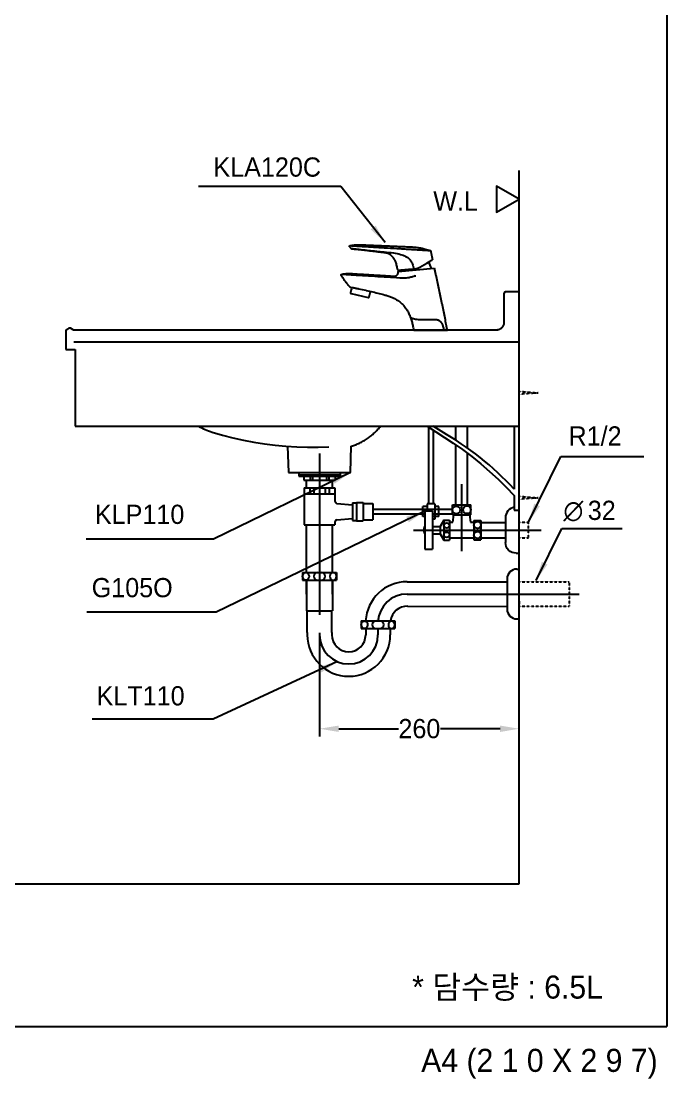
# Model space of a CAD drawing. Header units: millimetres. Extents: x 172273 to 179053, y 3729 to 6845.
# Drawn here: x 173592 to 174433, y 3741 to 5117 of the extents above; entities that cross this region are included whole.
import ezdxf
from ezdxf.enums import TextEntityAlignment as Align
from ezdxf.lldxf.tags import DXFTag

# ---------------------------------------------------------------- set-up
doc = ezdxf.new("R2010")
doc.units = ezdxf.units.MM
doc.header["$LTSCALE"] = 0.5
doc.header["$MEASUREMENT"] = 0
doc.linetypes.add('DASHED2', pattern=[0.375, 0.25, -0.125])
for name, color, linetype in [('TEXT', 7, 'Continuous'), ('내부선 및 부속', 4, 'Continuous'), ('도각라인', 7, 'Continuous'), ('외형선', 3, 'Continuous'), ('점선', 6, 'DASHED2'), ('중심선', 1, 'DASHED'), ('치수선', 7, 'Continuous')]:
    doc.layers.add(name, color=color, linetype=linetype)
doc.styles.add('140911', font='HBATANG.TTF')
doc.styles.add('____', font='')
doc.styles.add('타이틀', font='H2GTRM.TTF', dxfattribs={"height": 25})
doc.styles.get('____').set_extended_font_data('굴림')
tags = doc.linetypes.add('DASHDOT', pattern=[70, 31, -13, 13, -13]).pattern_tags.tags
tags[10:11] = [DXFTag(74, 4), DXFTag(75, 0), DXFTag(340, '0'), DXFTag(46, 0.0), DXFTag(50, 0.0), DXFTag(44, 0.0), DXFTag(45, 0.0)]
tags[8:9] = [DXFTag(74, 4), DXFTag(75, 0), DXFTag(340, '0'), DXFTag(46, 0.0), DXFTag(50, 0.0), DXFTag(44, 0.0), DXFTag(45, 0.0)]
tags[6:7] = [DXFTag(74, 4), DXFTag(75, 0), DXFTag(340, '0'), DXFTag(46, 0.0), DXFTag(50, 0.0), DXFTag(44, 0.0), DXFTag(45, 0.0)]
tags[4:5] = [DXFTag(74, 4), DXFTag(75, 0), DXFTag(340, '0'), DXFTag(46, 0.0), DXFTag(50, 0.0), DXFTag(44, 0.0), DXFTag(45, 0.0)]
tags = doc.linetypes.add('DASHED', pattern=[25.72, 12.86, -12.86]).pattern_tags.tags
tags[6:7] = [DXFTag(74, 4), DXFTag(75, 0), DXFTag(340, '0'), DXFTag(46, 0.0), DXFTag(50, 0.0), DXFTag(44, 0.0), DXFTag(45, 0.0)]
tags[4:5] = [DXFTag(74, 4), DXFTag(75, 0), DXFTag(340, '0'), DXFTag(46, 0.0), DXFTag(50, 0.0), DXFTag(44, 0.0), DXFTag(45, 0.0)]
doc.dimstyles.new('MSADIM', dxfattribs={"dimtxt": 35, "dimasz": 25, "dimexe": 10, "dimexo": 7.5, "dimgap": 0.09, "dimtad": 0, "dimtoh": 1, "dimdec": 0, "dimzin": 1, "dimdsep": 46, "dimtxsty": '____', "dimcen": 11.25, "dimadec": 0, "dimazin": 0, "dimtfac": 1, "dimtdec": 4, "dimtix": 1, "dimtmove": 0, "dimatfit": 3, "dimfxl": 1, "dimtolj": 1, "dimtzin": 1, "dimarcsym": 0})

# ---------------------------------------------------------------- blocks, each defined once
blk = doc.blocks.new('*D1')
at = {"layer": 'Defpoints', "color": 0, "transparency": 16777216}
for p in [(173980.6, 4328.9), (174240.6, 4196.7), (174240.6, 4196.7)]:
    blk.add_point(p, dxfattribs=at)
at = {"layer": '치수선', "color": 0, "lineweight": -2, "transparency": 16777216}
for p, q in [((173980.6, 4321.4), (173980.6, 4186.7)), ((174005.6, 4196.7), (174083.2, 4196.7)), ((174215.6, 4196.7), (174138, 4196.7)), ((174240.6, 4204.2), (174240.6, 4206.7))]:
    blk.add_line(p, q, dxfattribs=at)
at = {"layer": '치수선', "color": 0, "transparency": 16777216}
for points in [[(174005.6, 4200.8), (174005.6, 4192.5), (173980.6, 4196.7)], [(174215.6, 4200.8), (174215.6, 4192.5), (174240.6, 4196.7)]]:
    blk.add_solid(points, dxfattribs=at)
at = {"layer": '치수선', "color": 0, "transparency": 16777216, "insert": (174110.6, 4196.7), "char_height": 25, "attachment_point": 5, "style": '____'}
blk.add_mtext('\\A1;260', dxfattribs=at)

msp = doc.modelspace()

# ---------------------------------------------------------------- linework, layer by layer
at = {"layer": '내부선 및 부속', "linetype": 'Continuous'}
for p, q in [((174125.1, 4818.2), (174125.4, 4817)), ((174082.9, 4791.3), (174130, 4795.4)), ((174021.7, 4762.8), (174044.1, 4757.5)), ((174041.2, 4766.5), (174031.6, 4768.4)), ((174045.3, 4758.2), (174046.9, 4765.3)), ((174122.6, 4588.8), (174122.6, 4489)), ((174128.6, 4585), (174128.6, 4489)), ((174158.1, 4572), (174158.1, 4590)), ((174173.1, 4561.7), (174173.1, 4590)), ((174158.1, 4487.8), (174158.1, 4566)), ((174173.1, 4487.8), (174173.1, 4555.2)), ((173953.6, 4530), (173953.6, 4525)), ((173953.6, 4527), (174007.6, 4527)), ((173953.6, 4525), (174007.6, 4525)), ((173960.1, 4525), (173960.1, 4520)), ((173968.6, 4525), (173968.6, 4520)), ((173971.6, 4525), (173971.6, 4520)), ((173989.6, 4525), (173989.6, 4520)), ((173992.6, 4525), (173992.6, 4520)), ((174001.1, 4525), (174001.1, 4520)), ((174007.6, 4530), (174007.6, 4525)), ((173960.1, 4520), (174001.1, 4520)), ((173963.6, 4510), (173963.6, 4520)), ((173997.6, 4510), (173997.6, 4520)), ((173960.6, 4510), (173960.6, 4462)), ((173960.6, 4510), (174000.6, 4510)), ((173960.6, 4502), (174000.6, 4502)), ((173968.1, 4510), (173968.1, 4502)), ((173973.1, 4510), (173973.1, 4502)), ((173988.1, 4510), (173988.1, 4502)), ((173993.1, 4510), (173993.1, 4502)), ((174000.6, 4510), (174000.6, 4492.8)), ((174003.3, 4489.8), (174023.6, 4488)), ((174023.6, 4490.5), (174023.6, 4467.5)), ((174023.6, 4490.5), (174028.6, 4490.5)), ((174028.6, 4491), (174028.6, 4467)), ((174028.6, 4491), (174037.6, 4491)), ((174037.6, 4491), (174037.6, 4467)), ((174037.6, 4489.8), (174050.1, 4489.8)), ((174050.1, 4489.8), (174050.1, 4468.3)), ((174115.1, 4472.5), (174115.1, 4485.5)), ((174120.6, 4485.5), (174115.1, 4485.5)), ((174130.6, 4489), (174120.6, 4489)), ((174120.6, 4489), (174120.6, 4480)), ((174130.6, 4489), (174130.6, 4469)), ((174136.1, 4485.5), (174130.6, 4485.5)), ((174136.1, 4472.6), (174136.1, 4485.5)), ((174153.6, 4487.8), (174177.6, 4487.8)), ((174153.6, 4474.8), (174153.6, 4487.8)), ((174177.6, 4474.8), (174177.6, 4487.8)), ((174003.3, 4468.2), (174023.6, 4470)), ((174050.1, 4482), (174102.6, 4482)), ((174050.1, 4476), (174101.2, 4476)), ((174101.2, 4476), (174117.6, 4476)), ((174102.6, 4482), (174153.6, 4482)), ((174117.6, 4472.5), (174115.1, 4472.5)), ((174117.6, 4480), (174117.6, 4430)), ((174117.6, 4480), (174127.6, 4480)), ((174127.6, 4480), (174127.6, 4430)), ((174127.6, 4476), (174153.6, 4476)), ((174136.1, 4472.6), (174127.6, 4472.5)), ((174153.6, 4474.8), (174177.6, 4474.8)), ((174154.1, 4465.3), (174155.6, 4474.8)), ((174175.6, 4474.8), (174177.1, 4465.3)), ((174222.6, 4471), (174222.6, 4439)), ((173960.6, 4462), (174000.6, 4462)), ((173963.6, 4399.9), (173963.6, 4462)), ((173997.6, 4399.9), (173997.6, 4462)), ((174000.6, 4465.3), (174000.6, 4462)), ((174023.6, 4467.5), (174028.6, 4467.5)), ((174028.6, 4467), (174032.6, 4467)), ((174028.6, 4467), (174037.6, 4467)), ((174037.6, 4468.3), (174050.1, 4468.3)), ((174130.6, 4469), (174127.6, 4469)), ((174127.6, 4459.8), (174137.6, 4459.8)), ((174142.6, 4468), (174137.6, 4459.8)), ((174137.6, 4459.8), (174137.6, 4450.3)), ((174142.6, 4468), (174142.6, 4442)), ((174142.6, 4468), (174149.6, 4468)), ((174149.6, 4468), (174149.6, 4442)), ((174149.6, 4465.3), (174154.1, 4465.3)), ((174177.1, 4465.3), (174181.6, 4465.3)), ((174181.6, 4467.5), (174181.6, 4442.5)), ((174181.6, 4467.5), (174190.6, 4467.5)), ((174190.6, 4467.5), (174190.6, 4442.5)), ((174190.6, 4465), (174222.6, 4465)), ((174127.6, 4450.3), (174137.6, 4450.3)), ((174137.6, 4450.3), (174142.6, 4442)), ((174149.6, 4444.8), (174181.6, 4444.8)), ((174181.6, 4442.5), (174190.6, 4442.5)), ((174190.6, 4444.8), (174222.6, 4444.8)), ((174117.6, 4430), (174127.6, 4430)), ((174142.6, 4442), (174149.6, 4442)), ((174236.6, 4425), (174240.6, 4425)), ((174237.6, 4404.4), (174240.6, 4404.4)), ((173958.6, 4399.9), (174002.6, 4399.9)), ((173958.6, 4399.9), (173958.6, 4389.9)), ((173958.6, 4389.9), (174002.6, 4389.9)), ((173963.6, 4371.9), (173963.6, 4389.9)), ((173963.6, 4389.9), (173963.6, 4349.9)), ((173997.6, 4371.9), (173997.6, 4389.9)), ((173997.6, 4389.9), (173997.6, 4349.9)), ((174002.6, 4399.9), (174002.6, 4389.9)), ((174094.6, 4387.9), (174224.6, 4387.9)), ((174224.6, 4391.4), (174224.6, 4355.9)), ((174240.6, 4362.4), (174240.6, 4358.9)), ((173963.6, 4349.9), (173997.6, 4349.9)), ((173964.7, 4321.9), (173964.7, 4349.9)), ((173996.7, 4321.9), (173996.7, 4349.9)), ((174095.6, 4355.8), (174224.6, 4355.9)), ((174224.6, 4355.9), (174224.6, 4352.4)), ((174034.7, 4336.9), (174078.7, 4336.9)), ((174034.7, 4336.9), (174034.7, 4326.9)), ((174078.7, 4336.9), (174078.7, 4326.9)), ((174237.6, 4339.4), (174240.6, 4339.4)), ((173964.7, 4321.9), (173964.7, 4318.9)), ((173996.7, 4321.9), (173996.7, 4318.9)), ((174034.7, 4326.9), (174078.7, 4326.9)), ((174040.7, 4326.9), (174040.7, 4318.9)), ((174072.7, 4326.9), (174072.7, 4318.9))]:
    msp.add_line(p, q, dxfattribs=at)
for points in [[(174103.2, 4715), (174147.1, 4715)], [(173823.1, 4590), (173825.3, 4588.9), (173827.4, 4587.9), (173829.6, 4586.8), (173831.9, 4585.9), (173834.1, 4585), (173836.4, 4584.1), (173838.6, 4583.2), (173840.9, 4582.5)], [(173840.9, 4582.5), (173854.4, 4578.5), (173867.9, 4575), (173881.6, 4572), (173895.3, 4569.4), (173909.2, 4567.2), (173923, 4565.5), (173937, 4564.2), (173951, 4563.3), (173964.9, 4562.9), (173978.9, 4562.9), (173992.9, 4563.4)], [(174022, 4564), (174023.4, 4564.4), (174024.8, 4564.9), (174026.1, 4565.4), (174027.5, 4565.9), (174028.8, 4566.4), (174030.2, 4567), (174031.5, 4567.6), (174032.8, 4568.2), (174034.1, 4568.9), (174035.4, 4569.5), (174036.7, 4570.2), (174038, 4571), (174039.3, 4571.7), (174040.5, 4572.5), (174041.8, 4573.3), (174043, 4574.1), (174044.2, 4574.9), (174045.4, 4575.8), (174046.6, 4576.7), (174047.7, 4577.6), (174048.8, 4578.5), (174050, 4579.5), (174051.1, 4580.5), (174052.1, 4581.4), (174053.2, 4582.5), (174054.2, 4583.5), (174055.2, 4584.5), (174056.2, 4585.6), (174057.2, 4586.7), (174058.2, 4587.8), (174059.1, 4588.9), (174060, 4590)], [(174120.8, 4590), (174154.6, 4568.1), (174166.9, 4559.6), (174178.9, 4550.6), (174190.6, 4541.2), (174202, 4531.4), (174213, 4521.2), (174223.7, 4510.7), (174234, 4499.8)], [(174234, 4508.4), (174228.8, 4513.8), (174223.5, 4519.2), (174218, 4524.4), (174212.5, 4529.6), (174206.9, 4534.7), (174201.2, 4539.7), (174195.4, 4544.5), (174189.5, 4549.3), (174183.5, 4554), (174177.5, 4558.5), (174171.3, 4562.9), (174165.1, 4567.3), (174158.8, 4571.5), (174152.5, 4575.6), (174146, 4579.5), (174128.4, 4590)], [(174234, 4590), (174234, 4508.4)], [(173939.1, 4564), (173940.1, 4530)], [(174021.1, 4530), (174022, 4564)], [(173940.1, 4530), (174021.1, 4530)], [(174234, 4499.8), (174234, 4481.1)], [(174234, 4481.1), (174240.6, 4481.1)]]:
    msp.add_lwpolyline(points, dxfattribs=at)
at = {"layer": '내부선 및 부속', "linetype": 'Continuous', "flags": 128}
for points in [[(174236.6, 4425, -0.414214), (174222.6, 4439)], [(173962.8, 4389.9, -0.859727), (173962.8, 4399.8)], [(173962.8, 4399.8, -0.859727), (173962.8, 4389.9)], [(174039, 4326.9, -0.859727), (174039, 4336.8)], [(174039, 4336.8, -0.859727), (174039, 4326.9)]]:
    msp.add_lwpolyline(points, format="xyb", dxfattribs=at)
at = {"layer": '내부선 및 부속', "linetype": 'Continuous'}
for centre, radius in [((174158.6, 4481.2), 5), ((174172.6, 4481.4), 5), ((174146.1, 4461), 3.5), ((174186.1, 4461.5), 4.5), ((174146.1, 4449), 3.5), ((174186.1, 4448.5), 4.5)]:
    msp.add_circle(centre, radius, dxfattribs=at)
for centre, radius, start, end in [((174025, 4826.3), 5.95, 209.02, 247.7126), ((174099.3, 4787.9), 28, 14.996, 33.907), ((174114.4, 4789.2), 28, 171.6463, 175.004), ((174021.9, 4763.8), 1, 166.6114, 256.6114), ((174044.3, 4758.5), 1, 256.6114, 346.6114), ((174003.6, 4492.8), 3, 180, 265.0303), ((174236.6, 4471), 14, 100.653, 180), ((174003.6, 4465.3), 3, 94.9697, 180), ((174124, 4455), 7.84, 144.9654, 215.0346), ((174237.6, 4391.4), 13, 90, 180), ((173978.1, 4394.9), 5, 90, 270), ((173983.1, 4394.9), 5, 270, 90), ((173999.1, 4394.9), 5, 98.6269, 261.3731), ((173997.6, 4394.9), 5, 278.6269, 81.3731), ((174094.6, 4333.9), 54, 90, 176.8153), ((174094.6, 4333.9), 22, 87.392, 172.1626), ((174237.6, 4352.4), 13, 180, 270), ((174054.2, 4331.9), 5, 90, 270), ((174059.2, 4331.9), 5, 270, 90), ((174075.2, 4331.9), 5, 98.6269, 261.3731), ((174073.7, 4331.9), 5, 278.6269, 81.3731), ((174018.7, 4318.9), 54, 180, 0), ((174018.7, 4318.9), 22, 180, 0)]:
    msp.add_arc(centre, radius, start, end, dxfattribs=at)
for points, degree in [([(174019.6, 4824.4), (174019.5, 4824.6), (174019.7, 4825), (174020, 4825)], 3), ([(174019.8, 4823.4), (174019.7, 4823.8), (174019.6, 4824.1), (174019.6, 4824.4)], 3), ([(174064.8, 4815.6), (174043.7, 4818.2), (174022.7, 4820.8)], 2), ([(174032.2, 4826.1), (174065, 4824.7), (174097.8, 4823.3)], 2), ([(174097.8, 4823.3), (174099.6, 4823.3), (174101.3, 4823.2)], 2), ([(174125.4, 4817), (174126.4, 4812.1), (174127.5, 4807.2)], 2), ([(174024.2, 4788.4), (174050.9, 4786.8), (174077.7, 4785.2)], 2), ([(174082.3, 4793.7), (174081.9, 4795.6), (174081.5, 4797.5)], 2), ([(174082.9, 4791.2), (174082.9, 4791.3), (174082.9, 4791.3)], 2), ([(174102.8, 4796.2), (174102.8, 4796), (174102.9, 4795.8), (174102.9, 4795.6)], 3), ([(174103.1, 4794.6), (174103.6, 4794.7), (174104, 4794.7), (174104.5, 4794.8)], 3), ([(174130, 4795.4), (174137.1, 4761.8), (174144.3, 4728.1)], 2), ([(174105.1, 4785.5), (174105.4, 4785.6), (174105.7, 4785.7), (174106, 4785.8)], 3), ([(174022.5, 4770.4), (174022, 4768.3), (174021.4, 4766.2), (174020.9, 4764)], 3), ([(174041.2, 4766.5), (174041.2, 4766.5), (174041.2, 4766.5), (174041.2, 4766.5)], 3), ([(174098.7, 4732.2), (174098.8, 4732.1), (174098.8, 4732), (174098.8, 4731.9)], 3), ([(174126.8, 4728.8), (174128.6, 4728.9), (174130.4, 4729)], 2), ([(174141.3, 4719.6), (174141.6, 4718.5), (174141.9, 4716.9), (174142.2, 4715)], 3), ([(174145.8, 4720.8), (174144.8, 4725.6), (174144.3, 4728.1), (174144.3, 4728.1)], 3), ([(174146, 4719.8), (174146, 4720.1), (174145.9, 4720.5), (174145.8, 4720.8)], 3), ([(174147.1, 4715), (174146.6, 4717), (174146.3, 4718.6), (174146, 4719.8)], 3)]:
    msp.add_open_spline(points, degree=degree, dxfattribs=at)
for points, degree, knots in [([(174020, 4825), (174021, 4825.2), (174023, 4825.5), (174026, 4825.9), (174029.1, 4826.1), (174031.2, 4826.1), (174032.2, 4826.1)], 3, [0, 0, 0, 0, 0.242264, 0.496486, 0.748832, 1, 1, 1, 1]), ([(174020, 4825), (174020.1, 4825), (174020.2, 4825), (174021, 4824.9), (174021.9, 4824.9), (174023.4, 4824.8), (174025.2, 4824.7), (174027.3, 4824.5), (174029.3, 4824.4), (174030.9, 4824.3), (174031.7, 4824.3), (174032.1, 4824.2)], 3, [-1, -1, -1, -1, -0.816905, -0.749406, -0.624879, -0.500216, -0.375433, -0.250669, -0.125856, -0.057798, 0, 0, 0, 0]), ([(174022.7, 4820.8), (174022.7, 4820.8), (174022.8, 4820.8), (174023.1, 4820.8), (174023.4, 4820.8), (174024, 4820.7), (174024.3, 4820.7), (174025.2, 4820.6), (174025.7, 4820.5), (174026.9, 4820.4), (174027.5, 4820.4), (174028.9, 4820.2), (174029.6, 4820.2), (174031.1, 4820), (174031.9, 4819.9), (174033.1, 4819.8), (174033.5, 4819.8), (174034, 4819.7), (174034.1, 4819.7), (174034.3, 4819.7), (174034.3, 4819.7), (174034.4, 4819.7)], 3, [-1, -1, -1, -1, -0.870037, -0.870037, -0.740074, -0.740074, -0.61011, -0.61011, -0.480147, -0.480147, -0.350184, -0.350184, -0.220221, -0.220221, -0.090258, -0.090258, -0.025276, -0.025276, -0.009031, -0.009031, 0, 0, 0, 0]), ([(174032.1, 4824.2), (174033.5, 4824.1), (174035.5, 4824), (174038.3, 4823.9), (174041.6, 4823.7), (174050.5, 4823.1), (174064.1, 4822.3), (174078.6, 4821.4), (174088.1, 4820.8), (174092.9, 4820.5), (174095.7, 4820.4), (174097, 4820.3), (174097.7, 4820.2)], 3, [-1, -1, -1, -1, -0.935718, -0.908163, -0.871426, -0.785712, -0.499999, -0.25, -0.125, -0.0625, -0.03125, 0, 0, 0, 0]), ([(174034.4, 4819.7), (174037.8, 4819.4), (174044.5, 4818.7), (174054.6, 4817.7), (174061.4, 4817.1), (174064.8, 4816.8)], 3, [0, 0, 0, 0, 0.333338, 0.666675, 1, 1, 1, 1]), ([(174064.8, 4816.8), (174068.8, 4816.4), (174076.1, 4815.7), (174085.4, 4813.9), (174092, 4811.5), (174095.6, 4809.3), (174097.1, 4807.9), (174097.5, 4807.6)], 3, [-1, -1, -1, -1, -0.646651, -0.370369, -0.170612, -0.047127, 0, 0, 0, 0]), ([(174081.5, 4797.5), (174081.3, 4798.3), (174081, 4800), (174080.3, 4802.4), (174079.5, 4804.5), (174078.6, 4806.2), (174077.8, 4807.7), (174077, 4808.9), (174076.1, 4809.9), (174075.1, 4811.1), (174073.8, 4812.2), (174072.3, 4813.3), (174071, 4814), (174070, 4814.5), (174069.3, 4814.7), (174068.6, 4814.9), (174067.9, 4815.1), (174067.1, 4815.3), (174066, 4815.5), (174065.2, 4815.6), (174064.8, 4815.6)], 3, [0, 0, 0, 0, 0.098988, 0.19389, 0.277526, 0.350081, 0.411543, 0.462786, 0.512316, 0.563322, 0.632671, 0.704042, 0.772547, 0.800442, 0.827456, 0.853597, 0.880432, 0.911303, 0.949188, 1, 1, 1, 1]), ([(174097.7, 4820.2), (174098.4, 4820.2), (174099.7, 4820.1), (174101, 4820), (174101.7, 4820)], 3, [-1, -1, -1, -1, -0.499907, 0, 0, 0, 0]), ([(174101.3, 4823.2), (174101.8, 4823.1), (174102.8, 4823.1), (174104, 4823), (174105, 4822.9), (174105.8, 4822.8), (174106.4, 4822.7), (174107.1, 4822.6), (174108, 4822.5), (174109.3, 4822.3), (174111, 4822.1), (174113.1, 4821.7), (174115.6, 4821.2), (174118.4, 4820.5), (174121.5, 4819.6), (174123.7, 4818.9), (174124.8, 4818.6)], 3, [0, 0, 0, 0, 0.066324, 0.120303, 0.161936, 0.19121, 0.213303, 0.24286, 0.280781, 0.327083, 0.401911, 0.491798, 0.596903, 0.71746, 0.85379, 1, 1, 1, 1]), ([(174101.7, 4820), (174103, 4819.9), (174105.6, 4819.8), (174109.4, 4819.5), (174113, 4819.3), (174115.6, 4819.1), (174117.5, 4819), (174118.8, 4818.9), (174120, 4818.9), (174121.1, 4818.8), (174122.2, 4818.7), (174123.1, 4818.7), (174123.8, 4818.6), (174124.4, 4818.6), (174124.7, 4818.6), (174124.8, 4818.6), (174124.8, 4818.6)], 3, [-1, -1, -1, -1, -0.893049, -0.786039, -0.678958, -0.571796, -0.523652, -0.473496, -0.421331, -0.367157, -0.310974, -0.252783, -0.192588, -0.130388, -0.066191, 0, 0, 0, 0]), ([(174097.5, 4807.6), (174099, 4806.1), (174100.2, 4804.3), (174101.9, 4800.4), (174102.4, 4798.3), (174102.8, 4796.2)], 3, [-1, -1, -1, -1, -0.5, -0.5, 0, 0, 0, 0]), ([(174111.2, 4796.9), (174115.6, 4799.5), (174119.6, 4801.8), (174125.4, 4805.2), (174127, 4806.1), (174127, 4806.1), (174127, 4806.1), (174127, 4806.1)], 3, [0, 0, 0, 0, 0.499822, 0.499822, 0.999643, 0.999643, 1, 1, 1, 1]), ([(174127.5, 4807.2), (174127.5, 4807.1), (174127.5, 4806.9), (174127.4, 4806.6), (174127.2, 4806.3), (174127.1, 4806.2), (174127, 4806.1)], 3, [0, 0, 0, 0, 0.243719, 0.499957, 0.756196, 1, 1, 1, 1]), ([(174008.8, 4786.8), (174008.8, 4786.9), (174008.8, 4786.9), (174008.7, 4787), (174008.7, 4787.2), (174008.8, 4787.3), (174008.8, 4787.4), (174008.9, 4787.5), (174009, 4787.5), (174009.1, 4787.6), (174009.1, 4787.6)], 3, [0, 0, 0, 0, 0.113087, 0.235669, 0.365548, 0.499451, 0.633439, 0.763558, 0.886496, 1, 1, 1, 1]), ([(174020.1, 4771.3), (174019, 4772.5), (174016.9, 4774.9), (174013.9, 4778.7), (174011.2, 4782.7), (174009.5, 4785.5), (174008.8, 4786.8)], 3, [0.0064167, 0.0064167, 0.0064167, 0.0064167, 0.2541613, 0.5071501, 0.7601537, 1, 1, 1, 1]), ([(174009.1, 4787.5), (174009.9, 4787.7), (174011.5, 4788.1), (174013.9, 4788.4), (174016.3, 4788.6), (174018.5, 4788.6), (174020.4, 4788.6), (174022.4, 4788.5), (174023.6, 4788.5), (174024.3, 4788.4)], 3, [0, 0, 0, 0, 0.148849, 0.319955, 0.491697, 0.619933, 0.747611, 0.874449, 1, 1, 1, 1]), ([(174024.1, 4786.5), (174023.4, 4786.6), (174022.2, 4786.7), (174020.4, 4786.8), (174018.9, 4786.9), (174017.5, 4787), (174016.4, 4787.1), (174015.4, 4787.1), (174014.5, 4787.2), (174013.8, 4787.2), (174013.3, 4787.3), (174012.8, 4787.3), (174011.2, 4787.4), (174009.5, 4787.5), (174009.1, 4787.6), (174009.1, 4787.6)], 3, [0, 0, 0, 0, 0.081006, 0.156185, 0.225546, 0.289067, 0.346802, 0.3988, 0.445071, 0.485616, 0.520438, 0.54955, 0.572966, 0.857459, 1, 1, 1, 1]), ([(174024.3, 4786.5), (174024.2, 4786.5), (174024.2, 4786.5), (174024.1, 4786.5), (174024.1, 4786.5), (174024.1, 4786.5)], 3, [0, 0, 0, 0, 0.999767, 0.999767, 1, 1, 1, 1]), ([(174089.1, 4782.5), (174078.3, 4783.2), (174056.7, 4784.5), (174035.1, 4785.9), (174024.3, 4786.5)], 3, [0, 0, 0, 0, 0.5, 1, 1, 1, 1]), ([(174077.7, 4785.2), (174078.1, 4785.2), (174078.9, 4785.2), (174080, 4785.6), (174080.9, 4786.1), (174081.5, 4786.6), (174082.1, 4787.3), (174082.7, 4788.4), (174083, 4789.5), (174083, 4790.5), (174082.9, 4791), (174082.9, 4791.2)], 3, [0, 0, 0, 0, 0.144867, 0.272171, 0.373315, 0.448854, 0.546234, 0.675442, 0.830324, 0.914252, 1, 1, 1, 1]), ([(174082.3, 4793.7), (174082.3, 4793.6), (174082.4, 4793.4), (174082.7, 4793.1), (174083, 4793), (174083.2, 4792.9), (174083.4, 4793)], 3, [-1, -1, -1, -1, -0.758226, -0.499714, -0.241202, 0, 0, 0, 0]), ([(174083.4, 4793), (174083.4, 4793), (174084.8, 4793.1), (174086.3, 4793.2), (174089, 4793.4), (174091.7, 4793.7), (174095.3, 4794), (174099, 4794.3), (174103.1, 4794.6)], 2, [0, 0, 0, 0.245901, 0.245901, 0.497267, 0.497267, 0.748634, 0.748634, 1, 1, 1]), ([(174104.5, 4794.8), (174105.1, 4794.8), (174106.2, 4795), (174108, 4795.4), (174109.6, 4796), (174110.7, 4796.6), (174111.2, 4796.9)], 3, [0, 0, 0, 0, 0.244603, 0.492043, 0.743475, 1, 1, 1, 1]), ([(174105.1, 4785.5), (174104, 4785.1), (174101.4, 4784.2), (174097.4, 4783.2), (174093.9, 4782.6), (174091.5, 4782.5), (174090.3, 4782.5), (174089.7, 4782.5), (174089.4, 4782.5), (174089.2, 4782.5), (174089.1, 4782.5)], 3, [0, 0, 0, 0, 0.208992, 0.500591, 0.750177, 0.874804, 0.937336, 0.96871, 0.984433, 1, 1, 1, 1]), ([(174031.7, 4768.4), (174031.3, 4768.5), (174030.4, 4768.7), (174029.1, 4768.9), (174027.9, 4769.2), (174026.7, 4769.5), (174025.7, 4769.7), (174024.8, 4769.9), (174024.1, 4770.1), (174022.5, 4770.4), (174020.6, 4770.8), (174020.1, 4771.3)], 3, [0, 0, 0, 0, 0.124991, 0.269013, 0.407493, 0.542259, 0.672813, 0.797903, 0.919283, 1, 1.651201, 1.651201, 1.651201, 1.651201]), ([(174041.2, 4766.5), (174044.2, 4765.9), (174050, 4764.7), (174058.2, 4762.9), (174063.4, 4761.4), (174065.9, 4760.7)], 3, [0, 0, 0, 0, 0.36175, 0.695091, 1, 1, 1, 1]), ([(174065.9, 4760.7), (174067.6, 4760.2), (174070.8, 4759.2), (174075.3, 4757.5), (174080.2, 4755.1), (174085.4, 4751.8), (174090.5, 4747.1), (174094.1, 4742), (174096.3, 4737.9), (174097.6, 4735), (174098.4, 4733.1), (174098.6, 4732.5), (174098.7, 4732.2)], 3, [0, 0, 0, 0, 0.092366, 0.175826, 0.250417, 0.375225, 0.499687, 0.623489, 0.749755, 0.835593, 0.918088, 1, 1, 1, 1]), ([(174098.8, 4731.9), (174099.2, 4730.8), (174100.2, 4728.1), (174101.4, 4723.6), (174102.4, 4719.1), (174103, 4716.2), (174103.2, 4715)], 3, [0, 0, 0, 0, 0.19806, 0.499463, 0.791528, 1, 1, 1, 1]), ([(174098.8, 4731.9), (174098.9, 4731.8), (174099, 4731.6), (174099.6, 4731.3), (174100.5, 4730.8), (174102, 4730.3), (174104.2, 4729.7), (174107.1, 4729.2), (174110.5, 4728.8), (174114, 4728.7), (174116.4, 4728.7), (174117.6, 4728.7)], 3, [0, 0, 0, 0, 0.07066, 0.151527, 0.243089, 0.356524, 0.490845, 0.629728, 0.761682, 0.885412, 1, 1, 1, 1]), ([(174117.6, 4728.7), (174118.4, 4728.7), (174119.8, 4728.7), (174122.2, 4728.6), (174124.5, 4728.7), (174126.1, 4728.8), (174126.8, 4728.8)], 3, [0, 0, 0, 0, 0.247722, 0.495314, 0.759498, 1, 1, 1, 1]), ([(174130.4, 4729), (174131.4, 4729.1), (174132.4, 4728.9), (174133.4, 4728.8), (174134.4, 4728.4), (174136.3, 4727.7), (174137.8, 4726.3), (174140.4, 4723.8), (174141.3, 4719.6)], 2, [0, 0, 0, 0.125, 0.125, 0.25, 0.25, 0.5, 0.5, 1, 1, 1])]:
    msp.add_open_spline(points, degree=degree, knots=knots, dxfattribs=at)
for points, weights in [([(174124.8, 4818.6), (174125.1, 4818.5), (174125.1, 4818.2)], [1, 0.868014393837, 0.999999999522]), ([(174102.9, 4795.6), (174103, 4794.6), (174103.1, 4794.6)], [0.9999853546, 0.712560162592, 0.999999994615])]:
    msp.add_rational_spline(points, weights, degree=2, dxfattribs=at)
at = {"layer": '도각라인', "color": 7}
for p in [(174432.6, 6845.3), (172272.6, 3809.3)]:
    msp.add_line(p, (174432.6, 3809.3), dxfattribs=at)
at = {"layer": '외형선', "linetype": 'Continuous'}
for points in [[(174240.6, 3995), (174240.6, 4922.7)], [(174240.6, 4885.3), (174211.1, 4902.3), (174211.1, 4868.3), (174240.6, 4885.3)], [(174223.6, 4765), (174223.5, 4765), (174223.4, 4765), (174223.4, 4765), (174223.3, 4765), (174223.2, 4765), (174223.2, 4765), (174223.1, 4765), (174223, 4765), (174223, 4764.9), (174222.9, 4764.9), (174222.8, 4764.9), (174222.8, 4764.9), (174222.7, 4764.9), (174222.6, 4764.8), (174222.5, 4764.8), (174222.5, 4764.8), (174222.4, 4764.8), (174222.3, 4764.7), (174222.3, 4764.7), (174222.2, 4764.7), (174222.1, 4764.6), (174222.1, 4764.6), (174222, 4764.6), (174221.9, 4764.5), (174221.9, 4764.5), (174221.8, 4764.4), (174221.7, 4764.4), (174221.7, 4764.3), (174221.6, 4764.3), (174221.6, 4764.2), (174221.5, 4764.2), (174221.5, 4764.1), (174221.4, 4764.1), (174221.3, 4764), (174221.3, 4764), (174221.2, 4763.9), (174221.2, 4763.8), (174221.2, 4763.8), (174221.1, 4763.7), (174221.1, 4763.6), (174221, 4763.6), (174221, 4763.5), (174220.9, 4763.4), (174220.9, 4763.4), (174220.9, 4763.3), (174220.8, 4763.2), (174220.8, 4763.2), (174220.8, 4763.1), (174220.8, 4763), (174220.7, 4763), (174220.7, 4762.9), (174220.7, 4762.8), (174220.7, 4762.8), (174220.7, 4762.7), (174220.6, 4762.6), (174220.6, 4762.5), (174220.6, 4762.5), (174220.6, 4762.4), (174220.6, 4762.3), (174220.6, 4762.3), (174220.6, 4762.2), (174220.6, 4762.1), (174220.6, 4762.1), (174220.6, 4762)], [(174220.6, 4762), (174220.6, 4725)], [(174240.6, 4765), (174223.6, 4765)], [(174240.6, 4700), (174240.6, 4765)], [(173656.6, 4717.4), (173656.5, 4717.4), (173656.5, 4717.5), (173656.4, 4717.5), (173656.4, 4717.5), (173656.3, 4717.5), (173656.2, 4717.6), (173656.2, 4717.6), (173656.1, 4717.6), (173656, 4717.6), (173656, 4717.6), (173655.9, 4717.6), (173655.8, 4717.7), (173655.8, 4717.7), (173655.7, 4717.7), (173655.6, 4717.7), (173655.5, 4717.7), (173655.5, 4717.7), (173655.4, 4717.7), (173655.3, 4717.7), (173655.3, 4717.6), (173655.2, 4717.6), (173655.1, 4717.6), (173655.1, 4717.6), (173655, 4717.6), (173654.9, 4717.6), (173654.9, 4717.5), (173654.8, 4717.5), (173654.7, 4717.5), (173654.7, 4717.5), (173654.6, 4717.4), (173654.5, 4717.4)], [(174220.6, 4725), (174220.6, 4724.8), (174220.6, 4724.6), (174220.6, 4724.3), (174220.5, 4724.1), (174220.5, 4723.9), (174220.5, 4723.6), (174220.4, 4723.4), (174220.4, 4723.2), (174220.4, 4722.9), (174220.3, 4722.7), (174220.3, 4722.5), (174220.2, 4722.2), (174220.1, 4722), (174220, 4721.8), (174220, 4721.6), (174219.9, 4721.3), (174219.8, 4721.1), (174219.7, 4720.9), (174219.6, 4720.6), (174219.5, 4720.4), (174219.3, 4720.2), (174219.2, 4720), (174219.1, 4719.7), (174218.9, 4719.5), (174218.8, 4719.3), (174218.7, 4719.1), (174218.5, 4718.9), (174218.3, 4718.7), (174218.2, 4718.5), (174218, 4718.3), (174217.8, 4718.1), (174217.6, 4717.9), (174217.5, 4717.7), (174217.3, 4717.6), (174217.1, 4717.4), (174216.9, 4717.2), (174216.7, 4717.1), (174216.5, 4716.9), (174216.3, 4716.8), (174216, 4716.6), (174215.8, 4716.5), (174215.6, 4716.4), (174215.4, 4716.2), (174215.2, 4716.1), (174214.9, 4716), (174214.7, 4715.9), (174214.5, 4715.8), (174214.3, 4715.7), (174214, 4715.6), (174213.8, 4715.5), (174213.6, 4715.5), (174213.3, 4715.4), (174213.1, 4715.3), (174212.9, 4715.3), (174212.6, 4715.2), (174212.4, 4715.2), (174212.2, 4715.1), (174211.9, 4715.1), (174211.7, 4715.1), (174211.5, 4715), (174211.2, 4715), (174211, 4715), (174210.8, 4715), (174210.6, 4715)], [(173651.5, 4715.6), (173651.5, 4715.6), (173651.4, 4715.5), (173651.4, 4715.5), (173651.3, 4715.4), (173651.3, 4715.4), (173651.2, 4715.4), (173651.2, 4715.3), (173651.2, 4715.3), (173651.1, 4715.2), (173651.1, 4715.2), (173651, 4715.1), (173651, 4715.1), (173650.9, 4715), (173650.9, 4715), (173650.9, 4714.9), (173650.8, 4714.9), (173650.8, 4714.8), (173650.8, 4714.7), (173650.7, 4714.7), (173650.7, 4714.6), (173650.7, 4714.6), (173650.7, 4714.5), (173650.7, 4714.4), (173650.6, 4714.4), (173650.6, 4714.3), (173650.6, 4714.2), (173650.6, 4714.2), (173650.6, 4714.1), (173650.6, 4714.1), (173650.6, 4714), (173650.6, 4713.9), (173650.6, 4713.9)], [(173650.6, 4713.9), (173650.6, 4690)], [(173654.5, 4717.4), (173651.5, 4715.6)], [(173660.1, 4715.3), (173656.6, 4717.4)], [(173661.1, 4715), (173661.1, 4715), (173661, 4715), (173660.9, 4715), (173660.9, 4715), (173660.8, 4715), (173660.7, 4715), (173660.7, 4715.1), (173660.6, 4715.1), (173660.5, 4715.1), (173660.5, 4715.1), (173660.4, 4715.1), (173660.3, 4715.2), (173660.3, 4715.2), (173660.2, 4715.2), (173660.2, 4715.3), (173660.1, 4715.3)], [(174210.6, 4715), (173661.1, 4715)], [(173650.6, 4690), (173656.6, 4690)], [(173656.6, 4690), (173662.6, 4690)], [(173661.1, 4700), (174240.6, 4700)], [(173662.6, 4690), (173662.6, 4590)], [(173662.6, 4590), (173677.6, 4590)], [(173662.6, 4590), (174240.6, 4590)], [(174132.2, 4590), (174147.7, 4590)], [(172529.9, 3995), (174240.6, 3995)]]:
    msp.add_lwpolyline(points, dxfattribs=at)
at = {"layer": '점선'}
for p, q in [((174240.6, 4465.3), (174252.6, 4465.3)), ((174252.6, 4444.8), (174252.6, 4465.3)), ((174240.6, 4444.8), (174252.6, 4444.8)), ((174240.6, 4387.9), (174305.6, 4387.9)), ((174305.6, 4387.9), (174305.6, 4355.9)), ((174240.6, 4355.9), (174305.6, 4355.9))]:
    msp.add_line(p, q, dxfattribs=at)
for points in [[(174240.6, 4635.5), (174265, 4633.3)], [(174240.6, 4635.5), (174265, 4633.3)], [(174265, 4633.3), (174240.6, 4631.7)], [(174265, 4633.3), (174240.6, 4631.7)], [(174240.6, 4499), (174265, 4496.8)], [(174265, 4496.8), (174240.6, 4495.2)]]:
    msp.add_lwpolyline(points, dxfattribs=at)
at = {"layer": '중심선', "linetype": 'DASHDOT'}
for p, q in [((173980.6, 4554.7), (173980.6, 4344.7)), ((174165.6, 4514.7), (174165.6, 4427.5)), ((174103, 4455), (174269.1, 4455)), ((174094.6, 4371.9), (174318.7, 4371.9)), ((174056.7, 4326.9), (174056.7, 4318.9))]:
    msp.add_line(p, q, dxfattribs=at)
for centre, start, end in [((174094.6, 4333.9), 90, 176.6714), ((174018.7, 4318.9), 180, 0)]:
    msp.add_arc(centre, 38, start, end, dxfattribs=at)

# ---------------------------------------------------------------- texts
at = {"layer": 'TEXT', "style": '타이틀'}
msp.add_text('* 담수량 : 6.5L', height=30, dxfattribs=at).set_placement((174225.3, 3860.8), align=Align.MIDDLE_CENTER)
msp.add_text('A4 (2 1 0 X 2 9 7)', height=30, dxfattribs=at).set_placement((174420.6, 3765.5), align=Align.MIDDLE_RIGHT)
at = {"layer": 'TEXT', "char_height": 25, "attachment_point": 1, "line_spacing_factor": 0.963855, "style": '타이틀'}
for s, insert, width in [('\\A1;KLA120C', (173842.6, 4939.6), 248.993), ('\\f;W.L', (174128.7, 4895.3), 129.036), ('\\A1;R1/2', (174304.6, 4589.9), 248.993), ('\\A1;KLP110', (173688.4, 4488), 248.993), ('\\A1;G105O', (173684.2, 4392.7), 248.993), ('\\A1;KLT110', (173690.6, 4252), 248.993)]:
    msp.add_mtext(s, dxfattribs=dict(at, insert=insert, width=width))
at = {"layer": '치수선'}
for s, style, p in [('∅', '140911', (174298, 4467.8)), ('32', '타이틀', (174329.7, 4468.2))]:
    msp.add_text(s, height=25, dxfattribs=dict(at, style=style)).set_placement(p)

# ---------------------------------------------------------------- dimensions: what is measured, and where the dimension line sits
dim = msp.add_linear_dim(base=(174240.6, 4196.7), p1=(173980.6, 4328.9), p2=(174240.6, 4196.7), dimstyle='MSADIM', override={"dimtxt": 25}, dxfattribs=at)
dim.commit()
dim.dimension.update_dxf_attribs({"geometry": '*D1', "text_midpoint": (174110.6, 4196.7)})

# ---------------------------------------------------------------- leaders
for points in [[(174065.9, 4828.9), (174008.4, 4902), (173823, 4902)], [(174252.6, 4465.3), (174294.8, 4550.6), (174402.6, 4550.6)], [(174021.1, 4530), (173842.5, 4443.3), (173676.9, 4443.3)], [(174117.6, 4479.7), (173846.1, 4348.3), (173677.8, 4348.3)], [(174262.4, 4389.6), (174296.1, 4457.2), (174374.4, 4457.2)], [(174004, 4284), (173842.2, 4209.1), (173685, 4209)]]:
    msp.add_leader(points, dimstyle='MSADIM', dxfattribs=at)

doc.saveas('drawing.dxf')
